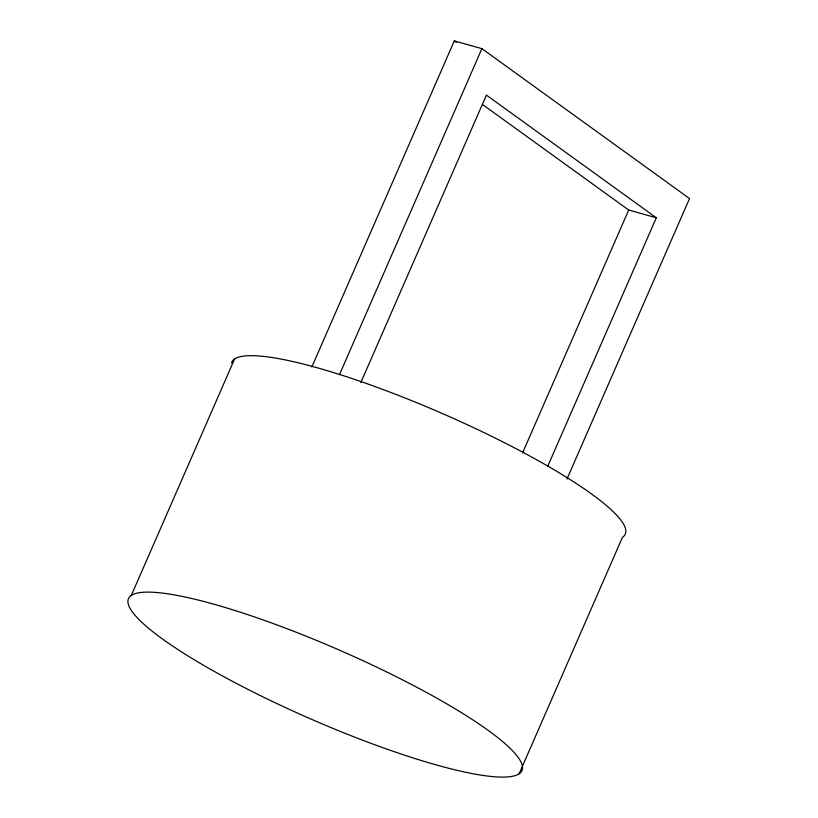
<?xml version="1.0" encoding="UTF-8"?>
<svg xmlns="http://www.w3.org/2000/svg" width="818" height="818" viewBox="0 0 818 818"><rect width="100%" height="100%" fill="white"/><g stroke="black" fill="none" stroke-linecap="round" stroke-linejoin="round"><path stroke-width="1.23" d="M131.299 595.422L234.602 358.969M311.832 366.965L454.287 40.9L481.894 48.651L689.523 198.559L566.976 479.041M339.439 374.716L481.894 48.651M360.861 382.497L486.424 95.113L656.302 217.772L547.59 466.608M522.528 453.008L628.694 210.022L482.64 104.571M519.144 773.787A214.705 37.28 23.6 0 0 259.807 618.776A214.705 37.28 23.6 0 0 196.719 661.251A214.705 37.28 23.6 0 0 519.144 773.787L622.437 537.344A214.705 37.28 23.6 0 0 452.19 417.855A214.705 37.28 23.6 0 0 231.504 362.936M628.694 210.022L656.302 217.772M454.287 40.9L456.352 42.393"/></g></svg>
